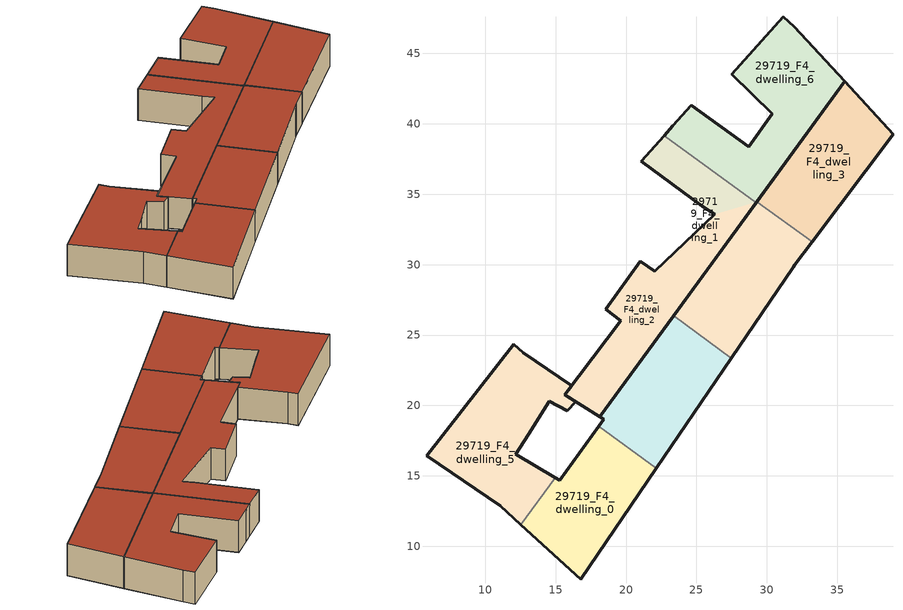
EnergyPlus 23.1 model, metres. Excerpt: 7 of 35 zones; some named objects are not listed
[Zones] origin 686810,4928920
29719_F4_dwelling_0
 floor to 29719_F3_dwelling_0 (EU_floor_Construction): 16.77,7.64 22.14,15.52 18.05,18.51 15.28,14.69 14.97,14.87 12.52,11.51 z12
 wall outside (EU_wall_Construction): 14.97,14.87 15.28,14.69 18.05,18.51 / 22.14,15.52 16.77,7.64 12.52,11.51 z12:15
 wall to 29719_F4_dwelling_1 (EU_wall_Construction): 18.05,18.51 22.14,15.52 z12:15
 wall to 29719_F4_dwelling_4 (EU_wall_Construction): 12.52,11.51 14.98,14.87 z12:15
 roof outside (EU_roof_Construction): 22.14,15.52 16.77,7.64 12.52,11.51 14.97,14.87 15.28,14.69 18.05,18.51 z15
29719_F4_dwelling_1
 floor outside (EU_floor_Construction): 22.14,15.52 27.48,23.36 23.37,26.36 18.12,19.18 18.41,19 18.05,18.51 z12
 floor to 29719_F3_dwelling_1 (EU_floor_Construction): 29.23,34.39 22.7,39.17 21.09,37.33 25.42,34.14 26.3,33.59 22.03,29.51 21.01,30.25 18.57,26.82 19.63,26 15.64,20.74 18.12,19.18 23.37,26.36 z12
 wall outside (EU_wall_Construction): 27.48,23.36 22.14,15.52 / 18.05,18.51 18.41,19 18.12,19.18 23.37,26.36 z12:15
 wall to 29719_F4_dwelling_2 (EU_wall_Construction): 23.37,26.36 27.48,23.36 z12:15
 roof outside (EU_roof_Construction): 29.23,34.39 23.37,26.36 18.12,19.18 15.64,20.74 19.63,26 18.57,26.82 21.01,30.25 22.03,29.51 26.3,33.59 25.42,34.14 21.09,37.33 22.7,39.17 z15; 27.48,23.36 22.14,15.52 18.05,18.51 18.41,19 18.12,19.18 23.37,26.36 z15
29719_F4_dwelling_2
 floor outside (EU_floor_Construction): 27.48,23.36 31.87,29.8 31.99,29.98 33.21,31.61 29.29,34.47 29.23,34.39 z12; 29.23,34.39 29.29,34.47 29.17,34.44 z12; 23.37,26.36 27.63,32.2 29.23,34.39 29.17,34.44 26.3,33.59 22.03,29.51 21.01,30.25 18.57,26.82 19.63,26 15.64,20.74 18.12,19.18 z12
 floor to 29719_F3_dwelling_5 (EU_floor_Construction): 27.48,23.36 29.23,34.39 27.63,32.2 23.37,26.36 z12
 floor to 29719_F3_dwelling_2 (EU_floor_Construction): 29.17,34.44 22.7,39.17 21.09,37.33 25.42,34.14 26.3,33.59 z12
 wall outside (EU_wall_Construction): 23.37,26.36 29.29,34.47 / 33.21,31.61 31.99,29.98 31.87,29.8 27.48,23.36 z12:15
 wall to 29719_F4_dwelling_3 (EU_wall_Construction): 29.29,34.47 33.21,31.61 z12:15
 roof outside (EU_roof_Construction): 29.29,34.47 29.24,34.39 29.23,34.39 27.63,32.2 23.37,26.36 18.12,19.18 15.64,20.74 19.63,26 18.57,26.82 21.01,30.25 22.03,29.51 26.3,33.59 29.17,34.44 z15; 33.21,31.61 31.99,29.98 31.87,29.8 27.48,23.36 23.37,26.36 27.63,32.2 29.24,34.39 z15; 29.24,34.39 27.63,32.2 29.23,34.39 z15; 33.21,31.61 29.24,34.39 29.29,34.47 z15; 29.17,34.44 26.3,33.59 25.42,34.14 21.09,37.33 22.7,39.17 z15
29719_F4_dwelling_3
 floor to 29719_F3_dwelling_3 (EU_floor_Construction): 33.21,31.61 38.96,39.27 35.53,43.01 29.29,34.47 z12
 wall outside (EU_wall_Construction): 29.29,34.47 35.53,43.01 38.96,39.27 33.21,31.61 z12:15
 roof outside (EU_roof_Construction): 35.53,43.01 38.96,39.27 33.21,31.61 29.29,34.47 z15
29719_F4_dwelling_4
 floor to 29719_F3_dwelling_4 (EU_floor_Construction): 14.97,14.87 12.17,16.52 13.05,17.9 14.55,20.28 15.82,19.63 16.42,20.25 15.64,20.74 16.14,21.4 12.69,23.73 12.02,24.34 5.82,16.43 11.05,12.85 12.52,11.51 z12; 18.12,19.18 29.23,34.39 22.7,39.17 21.09,37.33 25.42,34.14 26.3,33.59 22.03,29.51 21.01,30.25 18.57,26.82 19.63,26 16.14,21.4 15.64,20.74 16.42,20.25 z12
 wall outside (EU_wall_Construction): 12.52,11.51 11.05,12.85 5.82,16.43 12.02,24.34 12.69,23.73 16.14,21.4 15.64,20.74 16.42,20.25 15.82,19.63 14.55,20.28 13.05,17.9 12.17,16.52 14.97,14.87 z12:15
 roof outside (EU_roof_Construction): 16.14,21.4 15.64,20.74 16.42,20.25 15.82,19.63 14.55,20.28 13.05,17.9 12.17,16.52 14.97,14.87 12.52,11.51 11.05,12.85 5.82,16.43 12.02,24.34 12.69,23.73 z15; 29.23,34.39 18.12,19.18 16.42,20.25 15.64,20.74 16.14,21.4 19.63,26 18.57,26.82 21.01,30.25 22.03,29.51 26.3,33.59 25.42,34.14 21.09,37.33 22.7,39.17 z15
29719_F4_dwelling_5
 floor outside (EU_floor_Construction): 27.48,23.36 29.23,34.39 27.63,32.2 23.37,26.36 z12; 29.17,34.44 22.7,39.17 21.09,37.33 25.42,34.14 26.3,33.59 z12; 14.97,14.87 12.17,16.52 13.05,17.9 14.55,20.28 15.82,19.63 16.42,20.25 15.64,20.74 16.14,21.4 12.69,23.73 12.02,24.34 5.82,16.43 11.05,12.85 12.52,11.51 z12
 floor to 29719_F3_dwelling_5 (EU_floor_Construction): 23.37,26.36 27.63,32.2 29.23,34.39 29.17,34.44 26.3,33.59 22.03,29.51 21.01,30.25 18.57,26.82 19.63,26 16.14,21.4 15.64,20.74 16.42,20.25 18.12,19.18 z12; 22.14,15.52 27.48,23.36 23.37,26.36 18.12,19.18 18.41,19 18.05,18.51 z12; 29.24,34.39 29.29,34.47 29.17,34.44 29.23,34.39 z12; 27.48,23.36 31.87,29.8 31.99,29.98 33.21,31.61 29.24,34.39 29.23,34.39 z12
 floor to 29719_F3_dwelling_2 (EU_floor_Construction): 33.21,31.61 29.29,34.47 29.24,34.39 z12
 wall outside (EU_wall_Construction): 29.23,34.39 18.12,19.18 15.64,20.74 19.63,26 18.57,26.82 21.01,30.25 22.03,29.51 26.3,33.59 25.42,34.14 21.09,37.33 22.7,39.17 z12:15
 wall to 29719_F4_dwelling_6 (EU_wall_Construction): 22.7,39.17 29.23,34.39 z12:15
 roof outside (EU_roof_Construction): 29.23,34.39 27.63,32.2 23.37,26.36 18.12,19.18 16.42,20.25 15.64,20.74 16.14,21.4 19.63,26 18.57,26.82 21.01,30.25 22.03,29.51 26.3,33.59 29.17,34.44 z15; 27.48,23.36 22.14,15.52 18.05,18.51 18.41,19 18.12,19.18 23.37,26.36 z15; 33.21,31.61 31.99,29.98 31.87,29.8 27.48,23.36 23.37,26.36 27.63,32.2 29.24,34.39 z15; 16.14,21.4 15.64,20.74 16.42,20.25 15.82,19.63 14.55,20.28 13.05,17.9 12.17,16.52 14.97,14.87 12.52,11.51 11.05,12.85 5.82,16.43 12.02,24.34 12.69,23.73 z15; 29.17,34.44 26.3,33.59 25.42,34.14 21.09,37.33 22.7,39.17 z15; 29.29,34.47 29.24,34.39 29.23,34.39 29.17,34.44 z15; 29.24,34.39 27.63,32.2 29.23,34.39 z15; 33.21,31.61 29.24,34.39 29.29,34.47 z15
29719_F4_dwelling_6
 floor to 29719_F3_dwelling_6 (EU_floor_Construction): 29.23,34.39 35.53,43.01 31.96,46.91 31.17,47.61 27.51,43.52 30.39,40.71 28.72,38.36 24.61,41.33 23.31,39.86 22.7,39.17 z12
 wall outside (EU_wall_Construction): 22.7,39.17 23.31,39.86 24.61,41.33 28.72,38.36 30.39,40.71 27.51,43.52 31.17,47.61 31.96,46.91 35.53,43.01 29.23,34.39 z12:15
 roof outside (EU_roof_Construction): 31.96,46.91 35.53,43.01 29.23,34.39 22.7,39.17 23.31,39.86 24.61,41.33 28.72,38.36 30.39,40.71 27.51,43.52 31.17,47.61 z15
[Building]
EU S2 Campaign: North Axis {deg}=0; Terrain=City; Solar Distribution=FullExterior
[Site:Location]
Bologna: Latitude {deg}=44.5; Longitude {deg}=11.25; Time Zone {hr}=1; Elevation {m}=37
[SizingPeriod:WeatherFileDays]
AnnualSizingPeriod: Begin Month=1; Begin Day of Month=1; End Month=12; End Day of Month=31; Day of Week for Start Day=Monday; Use Weather File Daylight Saving Period=No; Use Weather File Rain and Snow Indicators=No
[MATERIAL]
EU_InternalMass_Material: Roughness=MediumRough; Thickness {m}=0.1; Conductivity {W/m-K}=1; Density {kg/m3}=1800; Specific Heat {J/kg-K}=900; Thermal Absorptance=0.9; Solar Absorptance=0.7; Visible Absorptance=0.7
[MATERIAL:NOMASS] Roughness=MediumRough; Thermal Absorptance=0.9; Solar Absorptance=0.7; Visible Absorptance=0.7
Name | Thermal Resistance {m2-K/W}
EU_wall_NoMass | 0.905828
EU_roof_NoMass | 0.37593
EU_floor_NoMass | 0.67114
[CONSTRUCTION]
EU_wall_Construction: EU_wall_NoMass
EU_roof_Construction: EU_roof_NoMass
EU_floor_Construction: EU_floor_NoMass
EU_InternalMass_Construction: EU_InternalMass_Material
[ZONE] Type=1; Multiplier=1; Ceiling Height {m}=autocalculate; Floor Area {m2}=autocalculate; Part of Total Floor Area=Yes
Name | Volume {m3}
29719_F4_dwelling_0 | 148.628
29719_F4_dwelling_1 | 359.346
29719_F4_dwelling_2 | 359.357
29719_F4_dwelling_3 | 148.624
29719_F4_dwelling_4 | 396.341
29719_F4_dwelling_5 | 693.587
29719_F4_dwelling_6 | 198.162
[INTERNALMASS] Construction=EU_InternalMass_Construction
Name | Zone or ZoneList | Surface Area {m2}
29719_F4_dwelling_0_EU_InternalMass | 29719_F4_dwelling_0 | 49.5425
29719_F4_dwelling_1_EU_InternalMass | 29719_F4_dwelling_1 | 49.542
29719_F4_dwelling_2_EU_InternalMass | 29719_F4_dwelling_2 | 49.5411
29719_F4_dwelling_3_EU_InternalMass | 29719_F4_dwelling_3 | 49.5413
29719_F4_dwelling_4_EU_InternalMass | 29719_F4_dwelling_4 | 61.8717
29719_F4_dwelling_5_EU_InternalMass | 29719_F4_dwelling_5 | 70.2375
29719_F4_dwelling_6_EU_InternalMass | 29719_F4_dwelling_6 | 66.0534
[OTHEREQUIPMENT] Fuel Type=Electricity; Design Level Calculation Method=Watts/Area; Power per Zone Floor Area {W/m2}=1; Fraction Latent=0; Fraction Radiant=0; Fraction Lost=0; Carbon Dioxide Generation Rate {m3/s-W}=0; EndUse Subcategory=EU_Step8_InternalGains
Name | Zone or ZoneList or Space or SpaceList | Schedule
EU_Step8_InternalGain_29719_F4_dwelling_0_f000 | 29719_F4_dwelling_0 | EU_Step8_GainSchedule_29719_F4_dwelling_0_f000
EU_Step8_InternalGain_29719_F4_dwelling_1_f000 | 29719_F4_dwelling_1 | EU_Step8_GainSchedule_29719_F4_dwelling_1_f000
EU_Step8_InternalGain_29719_F4_dwelling_2_f000 | 29719_F4_dwelling_2 | EU_Step8_GainSchedule_29719_F4_dwelling_2_f000
EU_Step8_InternalGain_29719_F4_dwelling_3_f000 | 29719_F4_dwelling_3 | EU_Step8_GainSchedule_29719_F4_dwelling_3_f000
EU_Step8_InternalGain_29719_F4_dwelling_4_f000 | 29719_F4_dwelling_4 | EU_Step8_GainSchedule_29719_F4_dwelling_4_f000
EU_Step8_InternalGain_29719_F4_dwelling_5_f000 | 29719_F4_dwelling_5 | EU_Step8_GainSchedule_29719_F4_dwelling_5_f000
EU_Step8_InternalGain_29719_F4_dwelling_6_f000 | 29719_F4_dwelling_6 | EU_Step8_GainSchedule_29719_F4_dwelling_6_f000
[ZONEVENTILATION:DESIGNFLOWRATE] Schedule=EU_AlwaysOn; Design Flow Rate Calculation Method=AirChanges/Hour; Air Changes per Hour {1/hr}=0.73129; Ventilation Type=Natural; Fan Pressure Rise {Pa}=0; Fan Total Efficiency=1; Constant Term Coefficient=1; Temperature Term Coefficient=0; Velocity Term Coefficient=0; Velocity Squared Term Coefficient=0; Minimum Indoor Temperature {C}=-100; Maximum Indoor Temperature {C}=100; Delta Temperature {deltaC}=-100; Minimum Outdoor Temperature {C}=-100; Maximum Outdoor Temperature {C}=100; Maximum Wind Speed {m/s}=40
Name | Zone or ZoneList or Space or SpaceList
EU_ConstantAir_29719_F4_dwelling_0 | 29719_F4_dwelling_0
EU_ConstantAir_29719_F4_dwelling_1 | 29719_F4_dwelling_1
EU_ConstantAir_29719_F4_dwelling_2 | 29719_F4_dwelling_2
EU_ConstantAir_29719_F4_dwelling_3 | 29719_F4_dwelling_3
EU_ConstantAir_29719_F4_dwelling_4 | 29719_F4_dwelling_4
EU_ConstantAir_29719_F4_dwelling_5 | 29719_F4_dwelling_5
EU_ConstantAir_29719_F4_dwelling_6 | 29719_F4_dwelling_6
[HVACTEMPLATE:ZONE:IDEALLOADSAIRSYSTEM] System Availability Schedule=EU_AlwaysOn; Maximum Heating Supply Air Temperature {C}=50; Minimum Cooling Supply Air Temperature {C}=13; Maximum Heating Supply Air Humidity Ratio {kgWater/kgDryAir}=0.0156; Minimum Cooling Supply Air Humidity Ratio {kgWater/kgDryAir}=0.0077; Heating Limit=NoLimit; Cooling Limit=NoLimit; Heating Availability Schedule=EU_AlwaysOn; Cooling Availability Schedule=EU_CoolingOff; Dehumidification Control Type=ConstantSensibleHeatRatio; Cooling Sensible Heat Ratio=0.7; Dehumidification Setpoint {percent}=60; Humidification Control Type=None; Humidification Setpoint {percent}=30; Outdoor Air Method=None; Outdoor Air Flow Rate per Person {m3/s}=0.00944; Outdoor Air Flow Rate per Zone Floor Area {m3/s-m2}=0; Outdoor Air Flow Rate per Zone {m3/s}=0; Demand Controlled Ventilation Type=None; Outdoor Air Economizer Type=NoEconomizer; Heat Recovery Type=None; Sensible Heat Recovery Effectiveness=0.7; Latent Heat Recovery Effectiveness=0.65
Name | Template Thermostat
29719_F4_dwelling_0 | EU_HeatOnly_29719_F4_dwelling_0
29719_F4_dwelling_1 | EU_HeatOnly_29719_F4_dwelling_1
29719_F4_dwelling_2 | EU_HeatOnly_29719_F4_dwelling_2
29719_F4_dwelling_3 | EU_HeatOnly_29719_F4_dwelling_3
29719_F4_dwelling_4 | EU_HeatOnly_29719_F4_dwelling_4
29719_F4_dwelling_5 | EU_HeatOnly_29719_F4_dwelling_5
29719_F4_dwelling_6 | EU_HeatOnly_29719_F4_dwelling_6
[SIZING:ZONE] Zone Cooling Design Supply Air Temperature Input Method=SupplyAirTemperature; Zone Cooling Design Supply Air Temperature {C}=13; Zone Heating Design Supply Air Temperature Input Method=SupplyAirTemperature; Zone Heating Design Supply Air Temperature {C}=50; Zone Cooling Design Supply Air Humidity Ratio {kgWater/kgDryAir}=0.008; Zone Heating Design Supply Air Humidity Ratio {kgWater/kgDryAir}=0.008; Cooling Design Air Flow Method=DesignDay; Cooling Design Air Flow Rate {m3/s}=0; Cooling Minimum Air Flow per Zone Floor Area {m3/s-m2}=0.000762; Cooling Minimum Air Flow {m3/s}=0; Cooling Minimum Air Flow Fraction=0.2; Heating Design Air Flow Method=DesignDay; Heating Design Air Flow Rate {m3/s}=0; Heating Maximum Air Flow per Zone Floor Area {m3/s-m2}=0.002032; Heating Maximum Air Flow {m3/s}=0.141576; Heating Maximum Air Flow Fraction=0.3; Account for Dedicated Outdoor Air System=No; Dedicated Outdoor Air System Control Strategy=NeutralSupplyAir; Dedicated Outdoor Air Low Setpoint Temperature for Design {C}=autosize; Dedicated Outdoor Air High Setpoint Temperature for Design {C}=autosize; Zone Load Sizing Method=Sensible Load Only No Latent Load; Zone Latent Cooling Design Supply Air Humidity Ratio Input Method=HumidityRatioDifference; Zone Cooling Design Supply Air Humidity Ratio Difference {kgWater/kgDryAir}=0.005; Zone Latent Heating Design Supply Air Humidity Ratio Input Method=HumidityRatioDifference; Zone Humidification Design Supply Air Humidity Ratio Difference {kgWater/kgDryAir}=0.005
29719_F4_dwelling_0; 29719_F4_dwelling_1; 29719_F4_dwelling_2; 29719_F4_dwelling_3; 29719_F4_dwelling_4; 29719_F4_dwelling_5; 29719_F4_dwelling_6
[SCHEDULE:CONSTANT]
Name | Hourly Value
EU_AlwaysOn | 1
EU_CoolingOff | 0
[SCHEDULE:FILE] Column Number=1; Rows to Skip at Top=0; Number of Hours of Data=8760; Column Separator=Comma; Interpolate to Timestep=No; Minutes per Item=60; Adjust Schedule for Daylight Savings=Yes
Name | File
EU_Step8_GainSchedule_29719_F4_dwelling_0_f000 | 29719_F4_dwelling_0_gain.csv
EU_Step8_GainSchedule_29719_F4_dwelling_1_f000 | 29719_F4_dwelling_1_gain.csv
EU_Step8_GainSchedule_29719_F4_dwelling_2_f000 | 29719_F4_dwelling_2_gain.csv
EU_Step8_GainSchedule_29719_F4_dwelling_3_f000 | 29719_F4_dwelling_3_gain.csv
EU_Step8_GainSchedule_29719_F4_dwelling_4_f000 | 29719_F4_dwelling_4_gain.csv
EU_Step8_GainSchedule_29719_F4_dwelling_5_f000 | 29719_F4_dwelling_5_gain.csv
EU_Step8_GainSchedule_29719_F4_dwelling_6_f000 | 29719_F4_dwelling_6_gain.csv
